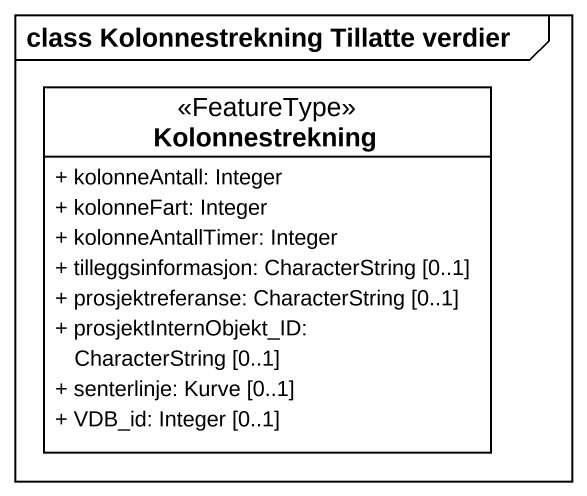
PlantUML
@startuml
mainframe class Kolonnestrekning Tillatte verdier
hide circle
hide empty members
skinparam classAttributeIconSize 0
class Kolonnestrekning <<FeatureType>> {
  + kolonneAntall: Integer
  + kolonneFart: Integer
  + kolonneAntallTimer: Integer
  + tilleggsinformasjon: CharacterString [0..1]
  + prosjektreferanse: CharacterString [0..1]
  + prosjektInternObjekt_ID: CharacterString [0..1]
  + senterlinje: Kurve [0..1]
  + VDB_id: Integer [0..1]
}
@enduml
